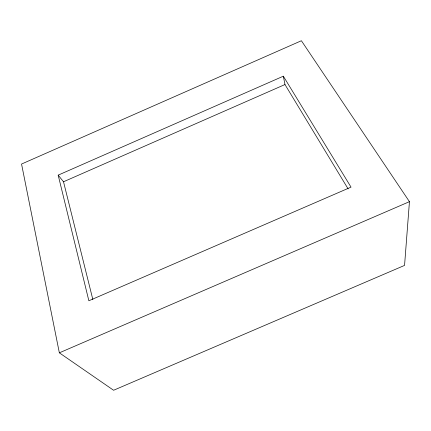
<?xml version="1.0" encoding="UTF-8"?>
<svg xmlns="http://www.w3.org/2000/svg" width="431" height="431" viewBox="0 0 431 431"><rect width="100%" height="100%" fill="white"/><g stroke="black" fill="none" stroke-linecap="round" stroke-linejoin="round"><path stroke-width="0.65" d="M409.45 201.67L404.558 265.399L113.595 390.265L59.349 352.827L21.55 164.039L301.393 40.735L409.45 201.67L59.349 352.827M58.174 175.142L283.345 76.195L351.023 187.135L88.861 300.768L58.174 175.142L63.519 181.769L92.843 299.518M63.519 181.769L284.972 84.535L283.345 76.195M284.972 84.535L348.129 188.918"/></g></svg>
